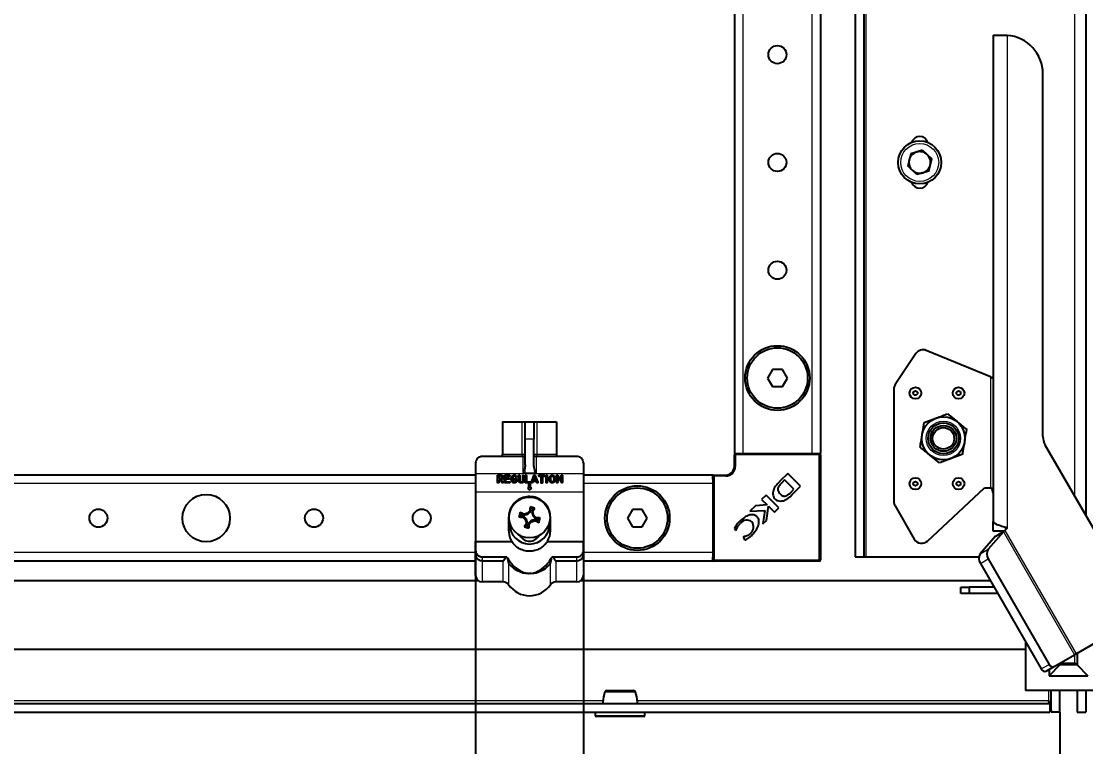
# Model space of a CAD drawing. Header units: millimetres. Extents: x -1134 to 2940, y -1538 to 1219.
# Drawn here: x -515.3 to -268.4, y -1006.7 to -838.5 of the extents above; entities that cross this region are included whole.
import ezdxf

# ---------------------------------------------------------------- set-up
doc = ezdxf.new("R2010")
doc.units = ezdxf.units.MM
doc.layers.add('FORMAT', color=7, linetype='Continuous')
doc.styles.add('SLDTEXTSTYLE0', font='TXT', dxfattribs={"width": 0.75})
doc.dimstyles.new('SLDDIMSTYLE0', dxfattribs={"dimtxt": 20, "dimasz": 10, "dimexe": 0, "dimexo": 0.0625, "dimgap": 5, "dimtad": 2, "dimdec": 1, "dimrnd": 1e-09, "dimzin": 12, "dimdsep": 46, "dimtxsty": 'SLDTEXTSTYLE0', "dimsah": 1, "dimcen": 0.09, "dimadec": 0, "dimazin": 3, "dimtfac": 1, "dimtofl": 0, "dimtmove": 0, "dimatfit": 3, "dimfxl": 0, "dimfrac": 2, "dimtolj": 1, "dimtzin": 12, "dimarcsym": 0})

# ---------------------------------------------------------------- blocks, each defined once
blk = doc.blocks.new('_D_8')
at = {"layer": 'FORMAT'}
for p, q in [((-384.94, -959.18), (-384.94, -1329.21)), ((-274.44, -998.73), (-274.44, -1329.21)), ((-274.44, -1328.21), (-384.94, -1328.21))]:
    blk.add_line(p, q, dxfattribs=at)
for points in [[(-384.94, -1328.21), (-374.94, -1329.75), (-374.94, -1326.67)], [(-274.44, -1328.21), (-284.44, -1326.67), (-284.44, -1329.75)]]:
    blk.add_solid(points, dxfattribs=at)
at = {"layer": 'FORMAT', "insert": (-362.94, -1302.43), "char_height": 20, "attachment_point": 1, "style": 'SLDTEXTSTYLE0'}
blk.add_mtext('110,5', dxfattribs=at)
blk = doc.blocks.new('_D_9')
at = {"layer": 'FORMAT'}
for p, q in [((-409.94, -959.18), (-409.94, -1329.21)), ((-384.94, -959.18), (-384.94, -1329.21)), ((-409.94, -1328.21), (-452.84, -1328.21)), ((-409.94, -1328.21), (-384.94, -1328.21))]:
    blk.add_line(p, q, dxfattribs=at)
for points in [[(-409.94, -1328.21), (-399.94, -1329.75), (-399.94, -1326.67)], [(-384.94, -1328.21), (-394.94, -1326.67), (-394.94, -1329.75)]]:
    blk.add_solid(points, dxfattribs=at)
at = {"layer": 'FORMAT', "insert": (-452.84, -1302.43), "char_height": 20, "attachment_point": 1, "style": 'SLDTEXTSTYLE0'}
blk.add_mtext('25', dxfattribs=at)

msp = doc.modelspace()

# ---------------------------------------------------------------- linework, layer by layer
at = {"color": 7, "linetype": 'Continuous', "lineweight": 25}
for p, q in [((-321.94, 520.28), (-321.94, -962.72)), ((-319.94, 520.28), (-319.94, -962.72)), ((-268.44, 510.57), (-268.44, -953)), ((-349.94, 496.28), (-349.94, -938.72)), ((-329.94, 496.28), (-329.94, -938.72)), ((-289.94, -841.72), (-288.97, -841.72)), ((-289.94, -841.72), (-289.94, -954.48)), ((-288.97, -841.72), (-286.85, -841.72)), ((-278.35, -934.77), (-278.35, -850.72)), ((-306.26, -868.4), (-309.04, -869.22)), ((-306.26, -868.4), (-304.16, -870.4)), ((-309.04, -869.22), (-309.72, -872.03)), ((-304.84, -873.22), (-304.16, -870.4)), ((-307.62, -874.03), (-309.72, -872.03)), ((-304.84, -873.22), (-307.62, -874.03)), ((-307.84, -915.57), (-312.6, -922.71)), ((-290.54, -920.97), (-305.43, -914.82)), ((-341.09, -919.22), (-342.25, -921.22)), ((-338.78, -919.22), (-341.09, -919.22)), ((-337.63, -921.22), (-338.78, -919.22)), ((-342.25, -921.22), (-341.09, -923.22)), ((-341.09, -923.22), (-338.78, -923.22)), ((-338.78, -923.22), (-337.63, -921.22)), ((-290.54, -920.97), (-289.94, -921.07)), ((-290.54, -920.97), (-290.3, -921.22)), ((-312.94, -923.82), (-312.94, -949.87)), ((-305.91, -931.57), (-303.21, -930.54)), ((-300.52, -929.52), (-298.28, -931.34)), ((-403.69, -931.42), (-403.69, -938.92)), ((-403.69, -931.42), (-399.17, -931.42)), ((-399.17, -931.42), (-398.44, -931.42)), ((-398.44, -931.42), (-396.44, -931.42)), ((-398.44, -935.42), (-398.44, -931.42)), ((-396.44, -931.42), (-396.44, -935.42)), ((-396.44, -931.42), (-395.72, -931.42)), ((-395.72, -931.42), (-391.19, -931.42)), ((-391.19, -931.42), (-391.19, -938.92)), ((-398.44, -941.36), (-398.44, -935.42)), ((-396.44, -941.35), (-396.44, -935.42)), ((-259.98, -967.66), (-277.81, -936.77)), ((-398.94, -939.42), (-408.44, -939.42)), ((-386.44, -939.42), (-395.94, -939.42)), ((-349.94, -938.72), (-349.64, -938.72)), ((-349.94, -941.72), (-349.94, -939.02)), ((-349.64, -938.72), (-348.99, -938.72)), ((-348.99, -938.72), (-347.94, -938.72)), ((-347.94, -938.72), (-331.94, -938.72)), ((-331.94, -938.72), (-330.89, -938.72)), ((-330.89, -938.72), (-330.24, -938.72)), ((-330.24, -938.72), (-329.94, -938.72)), ((-329.94, -939.02), (-329.94, -963.42)), ((-302.36, -940.92), (-304.6, -939.09)), ((-296.97, -938.87), (-299.66, -939.89)), ((-409.94, -940.92), (-409.94, -943.42)), ((-384.94, -940.92), (-384.94, -943.42)), ((-409.94, -943.72), (-689.94, -943.72)), ((-409.94, -943.42), (-409.94, -947.67)), ((-404.85, -943.77), (-404.09, -943.77)), ((-404.85, -945.43), (-404.85, -943.77)), ((-404.09, -944.03), (-404.59, -944.03)), ((-404.59, -944.03), (-404.59, -944.54)), ((-404.59, -944.54), (-404, -944.54)), ((-404.3, -944.8), (-404.59, -944.8)), ((-404.59, -944.8), (-404.59, -945.43)), ((-403.8, -945.51), (-404.3, -944.8)), ((-403.99, -944.8), (-403.59, -945.37)), ((-403.24, -945.54), (-403.24, -943.77)), ((-403.24, -943.77), (-402.18, -943.77)), ((-402.18, -945.54), (-403.24, -945.54)), ((-402.18, -944.03), (-402.98, -944.03)), ((-402.98, -944.03), (-402.98, -944.44)), ((-402.98, -944.44), (-402.23, -944.44)), ((-402.23, -944.7), (-402.98, -944.7)), ((-402.98, -944.7), (-402.98, -945.28)), ((-402.98, -945.28), (-402.18, -945.28)), ((-400.91, -944.61), (-400.41, -944.61)), ((-400.71, -944.87), (-400.91, -944.87)), ((-400.41, -944.61), (-400.41, -944.91)), ((-399.98, -944.96), (-399.98, -943.88)), ((-399.72, -943.88), (-399.72, -944.96)), ((-398.98, -944.94), (-398.98, -943.88)), ((-398.71, -943.88), (-398.71, -944.94)), ((-398.42, -945.57), (-398.42, -943.9)), ((-397.36, -945.57), (-398.42, -945.57)), ((-398.16, -943.9), (-398.16, -945.3)), ((-398.16, -945.3), (-397.36, -945.3)), ((-397, -945.39), (-396.43, -943.86)), ((-396.66, -945.23), (-396.76, -945.48)), ((-395.85, -945.23), (-396.66, -945.23)), ((-396.27, -944.1), (-396.57, -944.97)), ((-396.57, -944.97), (-395.94, -944.97)), ((-395.94, -944.97), (-396.27, -944.1)), ((-396.11, -943.88), (-395.51, -945.39)), ((-395.76, -945.47), (-395.85, -945.23)), ((-395.17, -943.77), (-394.05, -943.77)), ((-394.76, -944.03), (-395.17, -944.03)), ((-394.76, -945.5), (-394.76, -944.03)), ((-394.05, -944.03), (-394.45, -944.03)), ((-394.45, -944.03), (-394.45, -945.5)), ((-393.58, -945.43), (-393.58, -943.9)), ((-393.32, -943.9), (-393.32, -945.43)), ((-391.16, -945.43), (-391.16, -943.87)), ((-390.06, -945.46), (-390.9, -944.19)), ((-390.9, -944.19), (-390.9, -945.43)), ((-390.89, -943.83), (-390.08, -945.06)), ((-390.08, -945.06), (-390.08, -943.88)), ((-389.82, -943.88), (-389.82, -945.43)), ((-384.94, -943.42), (-384.94, -947.67)), ((-354.94, -943.72), (-384.94, -943.72)), ((-354.94, -943.72), (-354.94, -944.02)), ((-354.94, -944.66), (-354.94, -944.02)), ((-354.94, -944.66), (-354.94, -945.72)), ((-354.64, -943.72), (-351.94, -943.72)), ((-339.44, -945.25), (-339.45, -945.27)), ((-337.55, -943.36), (-339.44, -945.25)), ((-338.29, -944.84), (-338.95, -945.52)), ((-336.11, -947.03), (-338.29, -944.84)), ((-334.59, -946.32), (-337.55, -943.36)), ((-409.94, -947.67), (-409.94, -959.17)), ((-397.94, -946.77), (-397.44, -947.27)), ((-397.69, -946.77), (-397.94, -946.77)), ((-397.69, -945.77), (-397.69, -946.77)), ((-397.19, -945.77), (-397.69, -945.77)), ((-397.44, -947.27), (-396.94, -946.77)), ((-397.19, -946.77), (-397.19, -945.77)), ((-396.94, -946.77), (-397.19, -946.77)), ((-384.94, -947.67), (-384.94, -959.17)), ((-354.94, -945.72), (-354.94, -961.72)), ((-336.83, -947.77), (-336.11, -947.03)), ((-336.58, -948.31), (-334.59, -946.32)), ((-305.13, -959.03), (-291.94, -946.72)), ((-291.94, -946.72), (-290.54, -946.72)), ((-290.3, -946.72), (-290.54, -946.72)), ((-342.55, -948.37), (-343.61, -949.43)), ((-343.61, -949.43), (-342.36, -950.67)), ((-339.59, -951.33), (-342.55, -948.37)), ((-399.64, -953.24), (-399.47, -952.66)), ((-399.47, -952.66), (-399.59, -952.36)), ((-399.47, -952.66), (-398.79, -953.06)), ((-398.79, -953.06), (-398.75, -952.82)), ((-398.79, -953.06), (-397.84, -952.83)), ((-397.84, -952.83), (-397.96, -952.62)), ((-397.84, -952.83), (-397.14, -952.16)), ((-397.14, -952.16), (-397.37, -952.06)), ((-397.11, -951.36), (-397.3, -951.1)), ((-397.14, -952.16), (-397.11, -951.36)), ((-397.11, -951.36), (-396.53, -951.53)), ((-396.53, -951.53), (-396.93, -952.22)), ((-396.93, -952.22), (-396.7, -953.16)), ((-396.93, -952.22), (-396.69, -952.26)), ((-396.53, -951.53), (-396.23, -951.41)), ((-373.59, -951.72), (-374.75, -953.72)), ((-371.28, -951.72), (-373.59, -951.72)), ((-370.13, -953.72), (-371.28, -951.72)), ((-345.02, -950.84), (-346.31, -952.13)), ((-346.31, -952.13), (-342.84, -951.95)), ((-342.36, -950.67), (-345.02, -950.84)), ((-342.84, -951.95), (-343.31, -955.05)), ((-342.51, -954.25), (-342.03, -950.98)), ((-342.03, -950.98), (-340.64, -952.37)), ((-340.64, -952.37), (-339.59, -951.33)), ((-312.67, -950.87), (-308.21, -958.6)), ((-402.29, -953.57), (-402.29, -956.57)), ((-402.09, -955.07), (-402.29, -955.07)), ((-399.64, -953.24), (-399.91, -953.43)), ((-398.85, -953.27), (-399.64, -953.24)), ((-398.85, -953.27), (-398.95, -953.49)), ((-398.18, -953.97), (-398.85, -953.27)), ((-398.18, -953.97), (-398.39, -954.09)), ((-398.35, -955.6), (-397.95, -954.91)), ((-397.95, -954.91), (-398.19, -954.88)), ((-397.95, -954.91), (-398.18, -953.97)), ((-397.74, -954.97), (-397.77, -955.77)), ((-397.04, -954.3), (-397.74, -954.97)), ((-397.74, -954.97), (-397.51, -955.07)), ((-396.09, -954.07), (-397.04, -954.3)), ((-397.04, -954.3), (-396.92, -954.52)), ((-396.7, -953.16), (-396.49, -953.05)), ((-396.7, -953.16), (-396.03, -953.86)), ((-396.09, -954.07), (-396.13, -954.32)), ((-395.4, -954.48), (-396.09, -954.07)), ((-396.03, -953.86), (-395.93, -953.64)), ((-396.03, -953.86), (-395.23, -953.9)), ((-395.23, -953.9), (-395.4, -954.48)), ((-395.4, -954.48), (-395.28, -954.78)), ((-395.23, -953.9), (-394.97, -953.7)), ((-392.59, -955.07), (-392.79, -955.07)), ((-392.59, -956.57), (-392.59, -953.57)), ((-374.75, -953.72), (-373.59, -955.72)), ((-371.28, -955.72), (-370.13, -953.72)), ((-343.31, -955.05), (-342.51, -954.25)), ((-289.94, -956.72), (-289.94, -954.48)), ((-398.35, -955.6), (-398.65, -955.72)), ((-397.77, -955.77), (-398.35, -955.6)), ((-397.77, -955.77), (-397.58, -956.04)), ((-373.59, -955.72), (-371.28, -955.72)), ((-349.94, -956.09), (-349.69, -956.6)), ((-349.69, -956.6), (-349.58, -956.49)), ((-287.5, -956.87), (-291.07, -960.92)), ((-287.43, -956.72), (-289.94, -956.72)), ((-289.33, -957.94), (-287.5, -956.87)), ((-286.62, -956.03), (-287.19, -956.57)), ((-286.94, -956.33), (-286.94, -955.92)), ((-286.64, -956.01), (-286.62, -956.03)), ((-409.94, -961.31), (-409.94, -959.17)), ((-409.94, -959.17), (-401.53, -959.17)), ((-393.35, -959.17), (-384.94, -959.17)), ((-384.94, -961.31), (-384.94, -959.17)), ((-347.74, -958.04), (-347.88, -958.17)), ((-347.88, -958.17), (-347.54, -958.86)), ((-289.33, -957.94), (-292.91, -961.98)), ((-409.94, -962.22), (-409.94, -961.31)), ((-409.94, -967.02), (-409.94, -962.22)), ((-408.44, -962.7), (-402.92, -962.7)), ((-391.96, -962.7), (-386.44, -962.7)), ((-384.94, -961.31), (-384.94, -962.22)), ((-384.94, -962.22), (-384.94, -967.02)), ((-354.94, -961.72), (-354.94, -962.77)), ((-354.94, -963.42), (-354.94, -962.77)), ((-321.94, -962.72), (-319.94, -962.72)), ((-319.94, -962.72), (-319.34, -962.72)), ((-319.34, -962.72), (-293.22, -962.72)), ((-409.94, -963.72), (-689.94, -963.72)), ((-408.44, -963.6), (-403.53, -963.6)), ((-391.35, -963.6), (-386.44, -963.6)), ((-354.94, -963.72), (-384.94, -963.72)), ((-354.94, -963.42), (-354.94, -963.72)), ((-330.24, -963.72), (-354.64, -963.72)), ((-292.88, -964.21), (-278.74, -988.7)), ((-291.04, -963.15), (-276.9, -987.64)), ((-715.44, -968.22), (-409.34, -968.22)), ((-403.53, -968.52), (-408.44, -968.52)), ((-386.44, -968.52), (-391.35, -968.52)), ((-385.54, -968.22), (-290.56, -968.22)), ((-297.44, -971.22), (-297.44, -969.72)), ((-297.44, -969.72), (-295.44, -969.72)), ((-295.44, -969.72), (-295.44, -971.22)), ((-289.7, -969.72), (-295.44, -969.72)), ((-295.44, -971.22), (-297.44, -971.22)), ((-288.83, -971.22), (-295.44, -971.22)), ((-282.44, -982.29), (-282.44, -993.72)), ((-270.66, -985.19), (-263.72, -981.18)), ((-282.44, -984.22), (-715.44, -984.22)), ((-270.43, -985.06), (-270.43, -987.76)), ((-275.79, -988.15), (-271.03, -985.4)), ((-274.44, -987.76), (-273.94, -987.26)), ((-274.44, -987.76), (-274.44, -987.37)), ((-270.66, -985.19), (-271.03, -985.4)), ((-270.43, -987.76), (-270.93, -987.26)), ((-277.63, -989.21), (-275.79, -988.15)), ((-274.44, -987.76), (-276.94, -990.26)), ((-276.94, -988.81), (-276.94, -990.26)), ((-270.43, -987.76), (-274.44, -987.76)), ((-270.43, -987.76), (-267.94, -990.26)), ((-276.94, -990.26), (-267.94, -990.26)), ((-262.44, -993.72), (-282.44, -993.72)), ((-276.44, -998.72), (-276.44, -993.72)), ((-274.44, -998.72), (-274.44, -993.72)), ((-270.44, -993.72), (-270.44, -998.72)), ((-268.44, -993.72), (-268.44, -998.72)), ((-767.14, -996.72), (-276.74, -996.72)), ((-277.04, -996.12), (-276.84, -996.72)), ((-276.74, -996.72), (-276.74, -998.72)), ((-767.14, -998.72), (-276.74, -998.72)), ((-382.19, -998.72), (-382.19, -999.47)), ((-370.94, -999.72), (-381.94, -999.72)), ((-370.69, -999.47), (-370.69, -998.72)), ((-274.44, -998.72), (-276.44, -998.72)), ((-270.44, -998.72), (-268.44, -998.72))]:
    msp.add_line(p, q, dxfattribs=at)
at = {"color": 8, "linetype": 'Continuous', "lineweight": 18}
for p, q in [((-319.34, -962.72), (-319.34, 520.28)), ((-271.04, 506.07), (-271.04, -948.5)), ((-347.94, 496.28), (-347.94, -938.72)), ((-331.94, 496.28), (-331.94, -938.72)), ((-286.64, -841.74), (-286.64, -956.01)), ((-290.54, -920.97), (-290.54, -946.72)), ((-399.17, -938.92), (-399.17, -931.42)), ((-395.72, -931.42), (-395.72, -938.92)), ((-396.44, -935.42), (-398.44, -935.42)), ((-403.69, -938.92), (-399.17, -938.92)), ((-399.17, -938.92), (-398.44, -938.92)), ((-398.94, -943.42), (-398.94, -939.42)), ((-396.44, -938.92), (-395.72, -938.92)), ((-395.94, -939.42), (-395.94, -943.35)), ((-395.72, -938.92), (-391.19, -938.92)), ((-349.94, -939.02), (-349.64, -939.02)), ((-349.64, -939.02), (-349.64, -938.72)), ((-349.64, -939.02), (-349.64, -941.72)), ((-330.24, -939.02), (-349.64, -939.02)), ((-330.24, -939.02), (-330.24, -938.72)), ((-330.24, -963.42), (-330.24, -939.02)), ((-330.24, -939.02), (-329.94, -939.02)), ((-398.44, -943.42), (-398.44, -941.36)), ((-349.94, -941.72), (-349.64, -941.72)), ((-398.94, -943.42), (-409.94, -943.42)), ((-384.94, -943.42), (-398.44, -943.42)), ((-354.94, -944.02), (-354.64, -944.02)), ((-354.64, -944.02), (-354.64, -943.72)), ((-351.94, -944.02), (-354.64, -944.02)), ((-354.64, -944.02), (-354.64, -963.42)), ((-351.94, -943.72), (-351.94, -944.02)), ((-409.94, -945.72), (-689.94, -945.72)), ((-384.94, -947.67), (-409.94, -947.67)), ((-354.94, -945.72), (-384.94, -945.72)), ((-287.5, -956.87), (-271.03, -985.4)), ((-287.19, -956.57), (-270.66, -985.19)), ((-409.94, -961.72), (-689.94, -961.72)), ((-408.44, -962.7), (-408.44, -963.6)), ((-386.44, -963.6), (-386.44, -962.7)), ((-354.94, -961.72), (-384.94, -961.72)), ((-292.91, -961.98), (-291.07, -960.92)), ((-408.44, -963.6), (-408.44, -968.52)), ((-403.53, -968.52), (-403.53, -963.6)), ((-402.3, -964.2), (-402.3, -969.17)), ((-392.59, -969.17), (-392.59, -964.2)), ((-391.35, -963.6), (-391.35, -968.52)), ((-386.44, -968.52), (-386.44, -963.6)), ((-354.94, -963.42), (-354.64, -963.42)), ((-354.64, -963.42), (-330.24, -963.42)), ((-354.64, -963.72), (-354.64, -963.42)), ((-330.24, -963.42), (-330.24, -963.72)), ((-330.24, -963.42), (-329.94, -963.42)), ((-292.88, -964.21), (-291.04, -963.15)), ((-273.94, -987.08), (-273.94, -987.26)), ((-273.94, -987.26), (-270.93, -987.26)), ((-270.93, -987.26), (-270.93, -985.34)), ((-278.74, -988.7), (-276.9, -987.64)), ((-277.04, -993.72), (-277.04, -996.12)), ((-380.41, -996.12), (-663.47, -996.12)), ((-277.04, -996.12), (-372.47, -996.12)), ((-382.19, -999.47), (-370.69, -999.47))]:
    msp.add_line(p, q, dxfattribs=at)
at = {"color": 8, "linetype": 'Continuous', "lineweight": 18, "flags": 128}
for points in [[(-399.17, -938.92), (-399.17, -939.01), (-399.18, -939.11), (-399.19, -939.2), (-399.21, -939.27), (-399.23, -939.33), (-399.25, -939.38), (-399.28, -939.41), (-399.3, -939.42)], [(-395.58, -939.42), (-395.61, -939.41), (-395.63, -939.38), (-395.66, -939.33), (-395.68, -939.27), (-395.69, -939.2), (-395.71, -939.11), (-395.71, -939.01), (-395.72, -938.92)]]:
    msp.add_lwpolyline(points, dxfattribs=at)
at = {"color": 7, "linetype": 'Continuous', "lineweight": 25}
for centre, radius in [((-339.94, -846.22), 2.1), ((-306.94, -871.22), 5), ((-339.94, -871.22), 2.1), ((-339.94, -896.22), 2.1), ((-339.94, -921.22), 7.5), ((-339.94, -921.22), 7), ((-307.94, -924.72), 1.35), ((-297.94, -924.72), 1.35), ((-307.94, -924.72), 0.493), ((-297.94, -924.72), 0.493), ((-301.44, -935.22), 5), ((-301.44, -935.22), 3.57), ((-301.44, -935.22), 3), ((-301.44, -935.22), 2.5), ((-307.94, -945.72), 1.35), ((-307.94, -945.72), 0.493), ((-297.94, -945.72), 1.35), ((-297.94, -945.72), 0.493), ((-372.44, -953.72), 7.5), ((-372.44, -953.72), 7), ((-472.44, -953.72), 5.5), ((-397.44, -953.57), 4.75), ((-497.44, -953.72), 2.1), ((-447.44, -953.72), 2.1), ((-422.44, -953.72), 2.1)]:
    msp.add_circle(centre, radius, dxfattribs=at)
at = {"color": 8, "linetype": 'Continuous', "lineweight": 18}
for centre, radius in [((-306.94, -871.22), 4.4), ((-301.44, -935.22), 3.97)]:
    msp.add_circle(centre, radius, dxfattribs=at)
at = {"color": 7, "linetype": 'Continuous', "lineweight": 25}
for centre, radius, start, end in [((-287.35, -850.72), 9, 0, 85.4954), ((-306.94, -867.22), 2, 18.21, 161.79), ((-306.94, -871.22), 2.51, 106.3534, 166.3534), ((-306.94, -871.22), 2.51, 46.3534, 106.3534), ((-306.94, -871.22), 2.51, 166.3534, 226.3534), ((-306.94, -871.22), 2.51, 346.3534, 46.3534), ((-306.94, -871.22), 2.51, 226.3534, 286.3534), ((-306.94, -871.22), 2.51, 286.3534, 346.3534), ((-306.94, -875.22), 2, 198.21, 341.79), ((-306.18, -916.68), 2, 68.1986, 146.3099), ((-310.94, -923.82), 2, 146.3099, 180), ((-274.35, -934.77), 4, 180, 210), ((-404.19, -938.92), 0.5, 270, 0), ((-398.94, -938.92), 0.5, 270, 0), ((-395.94, -938.92), 0.5, 180, 270), ((-390.69, -938.92), 0.5, 180, 270), ((-349.64, -939.02), 0.3, 90, 180), ((-330.24, -939.02), 0.3, 0, 90), ((-351.94, -941.72), 2, 270, 0), ((-354.64, -944.02), 0.3, 90, 180), ((-341.01, -943.3), 6.12, 306.9888, 313.0744), ((-340.24, -945.11), 4.87, 290.3445, 318.7777), ((-310.94, -949.87), 2, 180, 210), ((-327.87, -973.86), 74.88, 163.3093, 164.166), ((-432.38, -1013.12), 69.05, 60.8523, 61.6521), ((-379.74, -1026), 75.61, 103.9464, 104.5642), ((-345.89, -1007.44), 75.61, 132.9111, 133.5289), ((-328.44, -956.13), 69.05, 175.8232, 176.6231), ((-417.73, -1023.13), 74.88, 73.3093, 74.166), ((-456.99, -918.63), 69.05, 330.8523, 331.6521), ((-469.87, -971.27), 75.61, 13.9464, 14.5642), ((-397.44, -955.07), 4.65, 180, 0), ((-394.88, -884.57), 69.05, 265.8232, 266.6231), ((-343.57, -902.01), 75.61, 222.9111, 223.5289), ((-337.89, -988.51), 69.05, 150.8523, 151.6521), ((-325.01, -935.86), 75.61, 193.9464, 194.5642), ((-466.44, -951.01), 69.05, 355.8232, 356.6231), ((-448.99, -899.7), 75.61, 312.9111, 313.5289), ((-415.14, -881.14), 75.61, 283.9464, 284.5642), ((-451.31, -1005.12), 75.61, 42.9111, 43.5289), ((-362.5, -894.01), 69.05, 240.8523, 241.6521), ((-400, -1022.57), 69.05, 85.8232, 86.6231), ((-467.01, -933.27), 74.88, 343.3093, 344.166), ((-347.01, -956.12), 1.94, 53.3097, 142.3464), ((-347.45, -955.72), 1.97, 308.454, 35.887), ((-397.44, -956.57), 2.5, 209.1291, 330.7764), ((-377.15, -884), 74.88, 253.3093, 254.166), ((-306.5, -957.57), 2, 210.9638, 313.0251), ((-291.26, -963.07), 1.98, 146.5519, 215.0479), ((-289.42, -962.01), 1.98, 146.5519, 215.0479), ((-354.64, -963.42), 0.3, 180, 270), ((-330.24, -963.42), 0.3, 270, 0), ((-408.44, -967.02), 1.5, 180, 270), ((-386.44, -967.02), 1.5, 270, 0), ((-403.53, -970.02), 1.5, 34.5604, 90), ((-397.44, -965.82), 5.89, 214.5604, 325.4396), ((-391.35, -970.02), 1.5, 90, 145.4396), ((-277.91, -988.36), 0.893, 201.9505, 288.5782), ((-276.08, -987.3), 0.893, 201.9505, 288.5782), ((-379.55, -994.22), 0.5, 89.9982, 165.4001), ((-373.33, -994.22), 0.5, 15.316, 90.0228), ((-381.94, -999.47), 0.25, 180, 270), ((-370.94, -999.47), 0.25, 270, 0)]:
    msp.add_arc(centre, radius, start, end, dxfattribs=at)
at = {"color": 8, "linetype": 'Continuous', "lineweight": 18}
msp.add_arc((-351.94, -941.72), 2.3, 270, 0, dxfattribs=at)
at = {"color": 7, "linetype": 'Continuous', "lineweight": 25}
msp.add_ellipse((15030.74, -943.42), major_axis=(15429.18, 0), ratio=0.000259, start_param=3.123591, end_param=3.141593, dxfattribs=at)
for points in [[(-288.97, -841.72), (-288.81, -841.72), (-288.49, -841.72), (-287.91, -841.73), (-287.29, -841.74), (-286.86, -841.74), (-286.64, -841.74)], [(-290.3, -921.22), (-290.25, -921.2), (-290.15, -921.18), (-290.03, -921.15), (-289.96, -921.11), (-289.95, -921.09), (-289.94, -921.08)], [(-289.94, -947.92), (-289.96, -947.72), (-290, -947.32), (-290.2, -946.92), (-290.3, -946.72)], [(-286.64, -956.01), (-287.07, -955.88), (-287.94, -955.62), (-289.03, -955.24), (-289.79, -954.86), (-289.89, -954.6), (-289.94, -954.48)], [(-289.33, -957.94), (-289.19, -957.84), (-288.89, -957.65), (-288.36, -957.31), (-287.78, -956.94), (-287.38, -956.69), (-287.19, -956.57)], [(-287.5, -956.87), (-287.48, -956.85), (-287.43, -956.81), (-287.36, -956.73), (-287.27, -956.65), (-287.21, -956.59), (-287.19, -956.57)], [(-276.74, -996.72), (-276.76, -996.71), (-276.81, -996.69), (-276.89, -996.55), (-276.96, -996.35), (-277.01, -996.2), (-277.04, -996.12)]]:
    msp.add_open_spline(points, degree=3, dxfattribs=at)
for points, knots in [([(-303.21, -930.54), (-303.15, -930.52), (-302.24, -930.17), (-301.35, -929.83), (-300.52, -929.52)], [0, 0, 0, 0, 0.070201, 1, 1, 1, 1]), ([(-306.37, -934.42), (-306.33, -934.16), (-306.18, -933.19), (-306.02, -932.25), (-305.91, -931.57)], [0, 0, 0, 0, 0.268634, 1, 1, 1, 1]), ([(-298.28, -931.34), (-298.23, -931.39), (-297.47, -932), (-296.73, -932.61), (-296.04, -933.17)], [0, 0, 0, 0, 0.070201, 1, 1, 1, 1]), ([(-296.5, -936.02), (-296.46, -935.76), (-296.31, -934.79), (-296.15, -933.85), (-296.04, -933.17)], [0, 0, 0, 0, 0.2686336, 1, 1, 1, 1]), ([(-306.84, -937.27), (-306.8, -937.03), (-306.65, -936.1), (-306.49, -935.13), (-306.37, -934.42)], [0, 0, 0, 0, 0.257551, 1, 1, 1, 1]), ([(-304.6, -939.09), (-304.65, -939.05), (-305.41, -938.43), (-306.15, -937.83), (-306.84, -937.27)], [0, 0, 0, 0, 0.070201, 1, 1, 1, 1]), ([(-296.97, -938.87), (-296.93, -938.63), (-296.78, -937.7), (-296.62, -936.73), (-296.5, -936.02)], [0, 0, 0, 0, 0.257551, 1, 1, 1, 1]), ([(-408.44, -939.42), (-408.44, -939.42), (-408.51, -939.42), (-408.86, -939.44), (-409.39, -939.68), (-409.86, -940.26), (-409.92, -940.73), (-409.94, -940.92)], [0, 0, 0, 0, 0.003231, 0.101221, 0.514725, 0.80586, 1, 1, 1, 1]), ([(-384.94, -940.92), (-384.97, -940.73), (-385.02, -940.26), (-385.49, -939.68), (-386.02, -939.44), (-386.37, -939.42), (-386.44, -939.42), (-386.44, -939.42)], [0, 0, 0, 0, 0.19414, 0.485275, 0.898779, 0.996769, 1, 1, 1, 1]), ([(-299.66, -939.89), (-299.73, -939.92), (-300.64, -940.26), (-301.53, -940.6), (-302.36, -940.92)], [0, 0, 0, 0, 0.070201, 1, 1, 1, 1]), ([(-398.44, -941.36), (-398.48, -941.69), (-398.56, -942.4), (-398.82, -943.06), (-398.94, -943.41), (-398.94, -943.42)], [0, 0, 0, 0, 0.475461, 0.994056, 1, 1, 1, 1]), ([(-395.94, -943.35), (-395.94, -943.35), (-395.95, -943.34), (-395.95, -943.34), (-395.97, -943.32), (-396, -943.24), (-396.12, -942.91), (-396.34, -942.28), (-396.41, -941.68), (-396.44, -941.35)], [0, 0, 0, 0, 0.00167, 0.003889, 0.009531, 0.034361, 0.132751, 0.526214, 1, 1, 1, 1]), ([(-404.73, -945.57), (-404.75, -945.57), (-404.79, -945.56), (-404.83, -945.53), (-404.85, -945.48), (-404.85, -945.45), (-404.85, -945.43)], [0, 0, 0, 0, 0.280437, 0.558281, 0.778899, 1, 1, 1, 1]), ([(-404.59, -945.43), (-404.59, -945.45), (-404.59, -945.5), (-404.63, -945.55), (-404.68, -945.56), (-404.71, -945.57), (-404.73, -945.57)], [0, 0, 0, 0, 0.2804979, 0.5583245, 0.7788676, 1, 1, 1, 1]), ([(-404.09, -943.77), (-404.02, -943.78), (-403.88, -943.79), (-403.77, -943.87), (-403.72, -943.91)], [0, 0, 0, 0, 0.559747, 1, 1, 1, 1]), ([(-403.9, -944.1), (-403.93, -944.08), (-403.99, -944.04), (-404.06, -944.03), (-404.09, -944.03)], [0, 0, 0, 0, 0.559136, 1, 1, 1, 1]), ([(-404, -944.54), (-403.97, -944.53), (-403.94, -944.53), (-403.91, -944.5), (-403.89, -944.49)], [0, 0, 0, 0, 0.558174, 1, 1, 1, 1]), ([(-403.75, -944.71), (-403.79, -944.74), (-403.87, -944.78), (-403.95, -944.8), (-403.99, -944.8)], [0, 0, 0, 0, 0.56031, 1, 1, 1, 1]), ([(-403.82, -944.29), (-403.82, -944.25), (-403.83, -944.18), (-403.88, -944.12), (-403.9, -944.1)], [0, 0, 0, 0, 0.559692, 1, 1, 1, 1]), ([(-403.89, -944.49), (-403.88, -944.48), (-403.85, -944.45), (-403.82, -944.38), (-403.82, -944.33), (-403.82, -944.29)], [0, 0, 0, 0, 0.2799174, 0.5600596, 1, 1, 1, 1]), ([(-403.71, -945.57), (-403.72, -945.57), (-403.74, -945.57), (-403.77, -945.55), (-403.79, -945.52), (-403.8, -945.51)], [0, 0, 0, 0, 0.28022, 0.561305, 1, 1, 1, 1]), ([(-403.55, -944.29), (-403.56, -944.39), (-403.58, -944.55), (-403.7, -944.66), (-403.75, -944.71)], [0, 0, 0, 0, 0.559457, 1, 1, 1, 1]), ([(-403.72, -943.91), (-403.67, -943.97), (-403.57, -944.08), (-403.56, -944.23), (-403.55, -944.29)], [0, 0, 0, 0, 0.558947, 1, 1, 1, 1]), ([(-403.55, -945.44), (-403.56, -945.46), (-403.57, -945.5), (-403.61, -945.54), (-403.66, -945.56), (-403.69, -945.57), (-403.71, -945.57)], [0, 0, 0, 0, 0.278138, 0.558544, 0.779161, 1, 1, 1, 1]), ([(-403.59, -945.37), (-403.58, -945.38), (-403.56, -945.4), (-403.56, -945.43), (-403.55, -945.44)], [0, 0, 0, 0, 0.561079, 1, 1, 1, 1]), ([(-402.23, -944.44), (-402.21, -944.44), (-402.17, -944.44), (-402.11, -944.47), (-402.08, -944.52), (-402.08, -944.56), (-402.08, -944.57)], [0, 0, 0, 0, 0.280945, 0.559897, 0.779525, 1, 1, 1, 1]), ([(-402.08, -944.57), (-402.08, -944.59), (-402.08, -944.64), (-402.14, -944.7), (-402.2, -944.7), (-402.23, -944.7)], [0, 0, 0, 0, 0.281099, 0.559768, 1, 1, 1, 1]), ([(-402.18, -943.77), (-402.16, -943.77), (-402.12, -943.77), (-402.06, -943.8), (-402.03, -943.85), (-402.03, -943.88), (-402.03, -943.9)], [0, 0, 0, 0, 0.280872, 0.559701, 0.779382, 1, 1, 1, 1]), ([(-402.03, -943.9), (-402.03, -943.92), (-402.03, -943.97), (-402.09, -944.03), (-402.15, -944.03), (-402.18, -944.03)], [0, 0, 0, 0, 0.281053, 0.559663, 1, 1, 1, 1]), ([(-402.18, -945.28), (-402.16, -945.28), (-402.12, -945.28), (-402.06, -945.31), (-402.03, -945.36), (-402.03, -945.39), (-402.03, -945.41)], [0, 0, 0, 0, 0.280912, 0.5597137, 0.7794989, 1, 1, 1, 1]), ([(-402.03, -945.41), (-402.03, -945.43), (-402.03, -945.48), (-402.09, -945.54), (-402.14, -945.54), (-402.18, -945.54)], [0, 0, 0, 0, 0.2812138, 0.5599009, 1, 1, 1, 1]), ([(-401.68, -944.67), (-401.68, -944.53), (-401.67, -944.29), (-401.54, -944.09), (-401.49, -944)], [0, 0, 0, 0, 0.5603404, 1, 1, 1, 1]), ([(-401.49, -945.28), (-401.56, -945.17), (-401.67, -944.98), (-401.68, -944.77), (-401.68, -944.67)], [0, 0, 0, 0, 0.5593467, 1, 1, 1, 1]), ([(-401.49, -944), (-401.41, -943.92), (-401.28, -943.77), (-401.08, -943.75), (-401, -943.75)], [0, 0, 0, 0, 0.559217, 1, 1, 1, 1]), ([(-400.97, -945.57), (-401.03, -945.56), (-401.14, -945.55), (-401.34, -945.46), (-401.43, -945.35), (-401.49, -945.28)], [0, 0, 0, 0, 0.280314, 0.560507, 1, 1, 1, 1]), ([(-401.01, -944.01), (-401.04, -944.01), (-401.11, -944.02), (-401.24, -944.09), (-401.4, -944.3), (-401.41, -944.52), (-401.42, -944.67)], [0, 0, 0, 0, 0.125332, 0.250695, 0.500738, 1, 1, 1, 1]), ([(-401.42, -944.67), (-401.42, -944.76), (-401.41, -944.91), (-401.33, -945.04), (-401.3, -945.1)], [0, 0, 0, 0, 0.55998, 1, 1, 1, 1]), ([(-401.3, -945.1), (-401.25, -945.16), (-401.17, -945.27), (-401.04, -945.29), (-400.98, -945.3)], [0, 0, 0, 0, 0.560858, 1, 1, 1, 1]), ([(-401.04, -944.74), (-401.04, -944.72), (-401.03, -944.68), (-401, -944.63), (-400.95, -944.61), (-400.92, -944.61), (-400.91, -944.61)], [0, 0, 0, 0, 0.280637, 0.55889, 0.779144, 1, 1, 1, 1]), ([(-400.91, -944.87), (-400.93, -944.87), (-400.97, -944.87), (-401.02, -944.83), (-401.04, -944.79), (-401.04, -944.76), (-401.04, -944.74)], [0, 0, 0, 0, 0.2806643, 0.558735, 0.779002, 1, 1, 1, 1]), ([(-400.82, -944.06), (-400.85, -944.04), (-400.91, -944.01), (-400.98, -944.01), (-401.01, -944.01)], [0, 0, 0, 0, 0.558634, 1, 1, 1, 1]), ([(-401, -943.75), (-400.93, -943.75), (-400.8, -943.75), (-400.7, -943.81), (-400.65, -943.84)], [0, 0, 0, 0, 0.5605138, 1, 1, 1, 1]), ([(-400.98, -945.3), (-400.95, -945.3), (-400.89, -945.3), (-400.79, -945.25), (-400.76, -945.18), (-400.74, -945.14)], [0, 0, 0, 0, 0.281265, 0.561609, 1, 1, 1, 1]), ([(-400.62, -945.44), (-400.68, -945.48), (-400.78, -945.56), (-400.91, -945.56), (-400.97, -945.57)], [0, 0, 0, 0, 0.558998, 1, 1, 1, 1]), ([(-400.71, -944.17), (-400.73, -944.15), (-400.76, -944.1), (-400.8, -944.07), (-400.82, -944.06)], [0, 0, 0, 0, 0.560467, 1, 1, 1, 1]), ([(-400.74, -945.14), (-400.73, -945.09), (-400.71, -945), (-400.71, -944.91), (-400.71, -944.87)], [0, 0, 0, 0, 0.559597, 1, 1, 1, 1]), ([(-400.6, -944.23), (-400.63, -944.23), (-400.67, -944.22), (-400.7, -944.19), (-400.71, -944.17)], [0, 0, 0, 0, 0.5580387, 1, 1, 1, 1]), ([(-400.65, -943.84), (-400.61, -943.87), (-400.55, -943.92), (-400.5, -943.99), (-400.48, -944.02)], [0, 0, 0, 0, 0.559542, 1, 1, 1, 1]), ([(-400.41, -944.91), (-400.42, -945.02), (-400.43, -945.22), (-400.56, -945.37), (-400.62, -945.44)], [0, 0, 0, 0, 0.5604926, 1, 1, 1, 1]), ([(-400.45, -944.11), (-400.45, -944.13), (-400.46, -944.17), (-400.51, -944.21), (-400.55, -944.23), (-400.59, -944.23), (-400.6, -944.23)], [0, 0, 0, 0, 0.277709, 0.558209, 0.77892, 1, 1, 1, 1]), ([(-400.48, -944.02), (-400.47, -944.04), (-400.45, -944.06), (-400.45, -944.09), (-400.45, -944.11)], [0, 0, 0, 0, 0.560691, 1, 1, 1, 1]), ([(-399.98, -943.88), (-399.98, -943.86), (-399.98, -943.82), (-399.95, -943.77), (-399.91, -943.75), (-399.88, -943.75), (-399.86, -943.75)], [0, 0, 0, 0, 0.280849, 0.55949, 0.779158, 1, 1, 1, 1]), ([(-399.77, -945.43), (-399.84, -945.36), (-399.96, -945.22), (-399.98, -945.04), (-399.98, -944.96)], [0, 0, 0, 0, 0.558332, 1, 1, 1, 1]), ([(-399.86, -943.75), (-399.84, -943.75), (-399.8, -943.75), (-399.75, -943.78), (-399.72, -943.83), (-399.72, -943.86), (-399.72, -943.88)], [0, 0, 0, 0, 0.28091, 0.559174, 0.779166, 1, 1, 1, 1]), ([(-399.32, -945.57), (-399.42, -945.56), (-399.58, -945.56), (-399.71, -945.47), (-399.77, -945.43)], [0, 0, 0, 0, 0.55925, 1, 1, 1, 1]), ([(-399.72, -944.96), (-399.71, -945.02), (-399.71, -945.12), (-399.63, -945.19), (-399.6, -945.23)], [0, 0, 0, 0, 0.560313, 1, 1, 1, 1]), ([(-399.6, -945.23), (-399.56, -945.25), (-399.48, -945.3), (-399.39, -945.3), (-399.35, -945.3)], [0, 0, 0, 0, 0.559441, 1, 1, 1, 1]), ([(-399.35, -945.3), (-399.29, -945.3), (-399.18, -945.29), (-399.05, -945.2), (-398.98, -945.07), (-398.98, -944.98), (-398.98, -944.94)], [0, 0, 0, 0, 0.280935, 0.559487, 0.779245, 1, 1, 1, 1]), ([(-398.71, -944.94), (-398.72, -945.04), (-398.73, -945.22), (-398.89, -945.44), (-399.11, -945.54), (-399.25, -945.56), (-399.32, -945.57)], [0, 0, 0, 0, 0.280416, 0.558636, 0.778958, 1, 1, 1, 1]), ([(-398.98, -943.88), (-398.98, -943.86), (-398.97, -943.82), (-398.95, -943.77), (-398.9, -943.75), (-398.87, -943.75), (-398.85, -943.75)], [0, 0, 0, 0, 0.2809, 0.559498, 0.779148, 1, 1, 1, 1]), ([(-398.85, -943.75), (-398.83, -943.75), (-398.79, -943.75), (-398.74, -943.78), (-398.71, -943.83), (-398.71, -943.86), (-398.71, -943.88)], [0, 0, 0, 0, 0.280888, 0.559023, 0.779155, 1, 1, 1, 1]), ([(-398.42, -943.9), (-398.42, -943.88), (-398.42, -943.85), (-398.39, -943.8), (-398.35, -943.77), (-398.32, -943.77), (-398.3, -943.77)], [0, 0, 0, 0, 0.2809124, 0.5594047, 0.7791083, 1, 1, 1, 1]), ([(-398.3, -943.77), (-398.28, -943.77), (-398.24, -943.77), (-398.19, -943.8), (-398.16, -943.85), (-398.16, -943.89), (-398.16, -943.9)], [0, 0, 0, 0, 0.280813, 0.559099, 0.77917, 1, 1, 1, 1]), ([(-397.36, -945.3), (-397.34, -945.3), (-397.3, -945.31), (-397.24, -945.33), (-397.21, -945.38), (-397.21, -945.42), (-397.21, -945.43)], [0, 0, 0, 0, 0.280855, 0.559718, 0.779518, 1, 1, 1, 1]), ([(-397.21, -945.43), (-397.21, -945.46), (-397.21, -945.5), (-397.27, -945.56), (-397.33, -945.57), (-397.36, -945.57)], [0, 0, 0, 0, 0.281266, 0.560078, 1, 1, 1, 1]), ([(-397.01, -945.44), (-397.01, -945.43), (-397.01, -945.42), (-397, -945.4), (-397, -945.39)], [0, 0, 0, 0, 0.559504, 1, 1, 1, 1]), ([(-396.89, -945.57), (-396.9, -945.57), (-396.94, -945.56), (-396.98, -945.53), (-397.01, -945.49), (-397.01, -945.46), (-397.01, -945.44)], [0, 0, 0, 0, 0.2795786, 0.5591942, 0.7795822, 1, 1, 1, 1]), ([(-396.76, -945.48), (-396.76, -945.49), (-396.77, -945.52), (-396.82, -945.56), (-396.86, -945.57), (-396.89, -945.57)], [0, 0, 0, 0, 0.28077, 0.560807, 1, 1, 1, 1]), ([(-396.43, -943.86), (-396.42, -943.84), (-396.41, -943.8), (-396.36, -943.75), (-396.31, -943.75), (-396.28, -943.75)], [0, 0, 0, 0, 0.281465, 0.561772, 1, 1, 1, 1]), ([(-396.28, -943.75), (-396.26, -943.75), (-396.21, -943.75), (-396.14, -943.79), (-396.12, -943.84), (-396.11, -943.88)], [0, 0, 0, 0, 0.281226, 0.561522, 1, 1, 1, 1]), ([(-395.65, -945.57), (-395.66, -945.57), (-395.69, -945.56), (-395.74, -945.53), (-395.75, -945.5), (-395.76, -945.47)], [0, 0, 0, 0, 0.280695, 0.560335, 1, 1, 1, 1]), ([(-395.5, -945.44), (-395.5, -945.46), (-395.51, -945.5), (-395.55, -945.54), (-395.6, -945.56), (-395.63, -945.57), (-395.65, -945.57)], [0, 0, 0, 0, 0.278517, 0.558613, 0.779333, 1, 1, 1, 1]), ([(-395.51, -945.39), (-395.51, -945.4), (-395.5, -945.42), (-395.5, -945.44), (-395.5, -945.44)], [0, 0, 0, 0, 0.560081, 1, 1, 1, 1]), ([(-395.31, -943.9), (-395.31, -943.88), (-395.3, -943.84), (-395.27, -943.79), (-395.22, -943.77), (-395.19, -943.77), (-395.17, -943.77)], [0, 0, 0, 0, 0.2807125, 0.5587014, 0.7790455, 1, 1, 1, 1]), ([(-395.17, -944.03), (-395.19, -944.03), (-395.24, -944.03), (-395.28, -944), (-395.31, -943.95), (-395.31, -943.92), (-395.31, -943.9)], [0, 0, 0, 0, 0.28076, 0.558821, 0.778915, 1, 1, 1, 1]), ([(-394.61, -945.64), (-394.63, -945.64), (-394.68, -945.64), (-394.73, -945.6), (-394.75, -945.55), (-394.76, -945.52), (-394.76, -945.5)], [0, 0, 0, 0, 0.2808221, 0.5590594, 0.7790938, 1, 1, 1, 1]), ([(-394.45, -945.5), (-394.45, -945.52), (-394.45, -945.57), (-394.52, -945.63), (-394.58, -945.64), (-394.61, -945.64)], [0, 0, 0, 0, 0.280801, 0.559621, 1, 1, 1, 1]), ([(-394.05, -943.77), (-394.03, -943.77), (-393.99, -943.77), (-393.93, -943.8), (-393.9, -943.85), (-393.9, -943.88), (-393.89, -943.9)], [0, 0, 0, 0, 0.280951, 0.559967, 0.779431, 1, 1, 1, 1]), ([(-393.89, -943.9), (-393.9, -943.92), (-393.9, -943.97), (-393.96, -944.03), (-394.02, -944.03), (-394.05, -944.03)], [0, 0, 0, 0, 0.281019, 0.559679, 1, 1, 1, 1]), ([(-393.58, -943.9), (-393.58, -943.88), (-393.58, -943.84), (-393.55, -943.79), (-393.51, -943.77), (-393.48, -943.77), (-393.46, -943.77)], [0, 0, 0, 0, 0.280828, 0.559417, 0.779393, 1, 1, 1, 1]), ([(-393.46, -945.57), (-393.48, -945.57), (-393.52, -945.56), (-393.56, -945.53), (-393.58, -945.48), (-393.58, -945.45), (-393.58, -945.43)], [0, 0, 0, 0, 0.280437, 0.558281, 0.778899, 1, 1, 1, 1]), ([(-393.46, -943.77), (-393.44, -943.77), (-393.4, -943.77), (-393.35, -943.8), (-393.32, -943.85), (-393.32, -943.88), (-393.32, -943.9)], [0, 0, 0, 0, 0.2807653, 0.5591779, 0.7791749, 1, 1, 1, 1]), ([(-393.32, -945.43), (-393.32, -945.45), (-393.32, -945.5), (-393.36, -945.55), (-393.41, -945.57), (-393.45, -945.57), (-393.46, -945.57)], [0, 0, 0, 0, 0.280518, 0.5583, 0.778735, 1, 1, 1, 1]), ([(-392.86, -944.67), (-392.86, -944.54), (-392.84, -944.32), (-392.74, -944.12), (-392.69, -944.04)], [0, 0, 0, 0, 0.559914, 1, 1, 1, 1]), ([(-392.68, -945.28), (-392.74, -945.18), (-392.85, -944.98), (-392.86, -944.76), (-392.86, -944.67)], [0, 0, 0, 0, 0.559149, 1, 1, 1, 1]), ([(-392.69, -944.04), (-392.62, -943.95), (-392.5, -943.79), (-392.3, -943.76), (-392.21, -943.75)], [0, 0, 0, 0, 0.560137, 1, 1, 1, 1]), ([(-392.19, -945.57), (-392.24, -945.56), (-392.35, -945.55), (-392.54, -945.47), (-392.63, -945.35), (-392.68, -945.28)], [0, 0, 0, 0, 0.280367, 0.560574, 1, 1, 1, 1]), ([(-392.5, -944.21), (-392.54, -944.29), (-392.59, -944.44), (-392.6, -944.6), (-392.6, -944.67)], [0, 0, 0, 0, 0.5590754, 1, 1, 1, 1]), ([(-392.6, -944.67), (-392.6, -944.75), (-392.59, -944.91), (-392.52, -945.05), (-392.49, -945.11)], [0, 0, 0, 0, 0.560273, 1, 1, 1, 1]), ([(-392.22, -944.01), (-392.25, -944.01), (-392.32, -944.02), (-392.43, -944.09), (-392.47, -944.17), (-392.5, -944.21)], [0, 0, 0, 0, 0.279832, 0.559843, 1, 1, 1, 1]), ([(-392.49, -945.11), (-392.45, -945.17), (-392.37, -945.27), (-392.24, -945.29), (-392.19, -945.3)], [0, 0, 0, 0, 0.5605673, 1, 1, 1, 1]), ([(-391.87, -944.21), (-391.92, -944.15), (-392.01, -944.04), (-392.15, -944.02), (-392.22, -944.01)], [0, 0, 0, 0, 0.559596, 1, 1, 1, 1]), ([(-392.21, -943.75), (-392.16, -943.75), (-392.04, -943.76), (-391.84, -943.85), (-391.74, -943.97), (-391.68, -944.04)], [0, 0, 0, 0, 0.280496, 0.560765, 1, 1, 1, 1]), ([(-392.19, -945.3), (-392.15, -945.3), (-392.08, -945.29), (-391.95, -945.23), (-391.9, -945.15), (-391.86, -945.11)], [0, 0, 0, 0, 0.280435, 0.560605, 1, 1, 1, 1]), ([(-391.67, -945.28), (-391.75, -945.37), (-391.89, -945.54), (-392.1, -945.56), (-392.19, -945.57)], [0, 0, 0, 0, 0.559137, 1, 1, 1, 1]), ([(-391.76, -944.67), (-391.76, -944.58), (-391.77, -944.42), (-391.84, -944.28), (-391.87, -944.21)], [0, 0, 0, 0, 0.560046, 1, 1, 1, 1]), ([(-391.86, -945.11), (-391.83, -945.03), (-391.77, -944.89), (-391.76, -944.73), (-391.76, -944.67)], [0, 0, 0, 0, 0.559133, 1, 1, 1, 1]), ([(-391.68, -944.04), (-391.62, -944.15), (-391.51, -944.34), (-391.5, -944.57), (-391.5, -944.67)], [0, 0, 0, 0, 0.559312, 1, 1, 1, 1]), ([(-391.5, -944.67), (-391.5, -944.79), (-391.52, -945.01), (-391.63, -945.2), (-391.67, -945.28)], [0, 0, 0, 0, 0.559865, 1, 1, 1, 1]), ([(-391.16, -943.87), (-391.16, -943.85), (-391.16, -943.82), (-391.13, -943.77), (-391.09, -943.75), (-391.06, -943.75), (-391.04, -943.75)], [0, 0, 0, 0, 0.280941, 0.559114, 0.779089, 1, 1, 1, 1]), ([(-391.04, -945.57), (-391.06, -945.57), (-391.1, -945.56), (-391.16, -945.51), (-391.16, -945.46), (-391.16, -945.43)], [0, 0, 0, 0, 0.281503, 0.560294, 1, 1, 1, 1]), ([(-391.04, -943.75), (-391.03, -943.75), (-390.99, -943.75), (-390.94, -943.77), (-390.91, -943.81), (-390.89, -943.83)], [0, 0, 0, 0, 0.280638, 0.560877, 1, 1, 1, 1]), ([(-390.9, -945.43), (-390.9, -945.45), (-390.9, -945.49), (-390.94, -945.54), (-390.99, -945.57), (-391.02, -945.57), (-391.04, -945.57)], [0, 0, 0, 0, 0.280569, 0.558477, 0.77887, 1, 1, 1, 1]), ([(-390.08, -943.88), (-390.08, -943.86), (-390.08, -943.82), (-390.05, -943.77), (-390.01, -943.75), (-389.98, -943.75), (-389.96, -943.75)], [0, 0, 0, 0, 0.280888, 0.559482, 0.77927, 1, 1, 1, 1]), ([(-389.94, -945.57), (-389.96, -945.56), (-389.99, -945.56), (-390.03, -945.52), (-390.05, -945.48), (-390.06, -945.46)], [0, 0, 0, 0, 0.278585, 0.558866, 1, 1, 1, 1]), ([(-389.96, -943.75), (-389.94, -943.75), (-389.9, -943.75), (-389.85, -943.78), (-389.82, -943.83), (-389.82, -943.86), (-389.82, -943.88)], [0, 0, 0, 0, 0.280836, 0.55925, 0.779182, 1, 1, 1, 1]), ([(-389.82, -945.43), (-389.82, -945.45), (-389.82, -945.49), (-389.85, -945.54), (-389.89, -945.56), (-389.92, -945.57), (-389.94, -945.57)], [0, 0, 0, 0, 0.280953, 0.559391, 0.779073, 1, 1, 1, 1]), ([(-339.45, -945.27), (-339.53, -945.35), (-339.68, -945.51), (-339.83, -945.67), (-339.91, -945.76)], [0, 0, 0, 0, 0.486421, 1, 1, 1, 1]), ([(-338.95, -945.52), (-339.14, -945.72), (-339.49, -946.09), (-339.81, -946.63), (-339.88, -947.08), (-339.81, -947.42), (-339.62, -947.77), (-339.42, -947.98), (-339.32, -948.1)], [0, 0, 0, 0, 0.274676, 0.503042, 0.607381, 0.716579, 0.843412, 1, 1, 1, 1]), ([(-340.59, -946.6), (-340.7, -946.8), (-340.9, -947.19), (-341.02, -947.83), (-340.98, -948.42), (-340.78, -948.96), (-340.42, -949.39), (-339.91, -949.68), (-339.25, -949.8), (-338.79, -949.72), (-338.55, -949.67)], [0, 0, 0, 0, 0.138091, 0.265455, 0.384013, 0.496103, 0.605759, 0.71979, 0.847662, 1, 1, 1, 1]), ([(-339.91, -945.76), (-340.05, -945.91), (-340.29, -946.17), (-340.5, -946.47), (-340.59, -946.6)], [0, 0, 0, 0, 0.55183, 1, 1, 1, 1]), ([(-392.59, -953.57), (-392.63, -953.06), (-392.72, -952.05), (-393.5, -950.59), (-394.69, -949.47), (-396.15, -948.8), (-397.77, -948.64), (-399.37, -949.02), (-400.75, -949.9), (-401.73, -951.14), (-402.22, -952.44), (-402.27, -953.23), (-402.29, -953.57)], [0, 0, 0, 0, 0.108524, 0.217459, 0.318088, 0.417791, 0.519828, 0.622975, 0.725929, 0.827131, 0.926323, 1, 1, 1, 1]), ([(-339.32, -948.1), (-339.22, -948.19), (-339.05, -948.36), (-338.77, -948.54), (-338.5, -948.63), (-338.17, -948.63), (-337.77, -948.48), (-337.49, -948.29), (-337.33, -948.19)], [0, 0, 0, 0, 0.176808, 0.319231, 0.43938, 0.552395, 0.749205, 1, 1, 1, 1]), ([(-344.6, -953.46), (-344.77, -953.32), (-345.1, -953.04), (-345.8, -952.87), (-346.67, -953), (-347.75, -953.57), (-348.44, -954.21), (-348.83, -954.58)], [0, 0, 0, 0, 0.130532, 0.266031, 0.423997, 0.666819, 1, 1, 1, 1]), ([(-348.83, -954.58), (-349.08, -954.84), (-349.51, -955.31), (-349.81, -955.86), (-349.94, -956.09)], [0, 0, 0, 0, 0.577653, 1, 1, 1, 1]), ([(-349.58, -956.49), (-349.44, -956.18), (-349.17, -955.61), (-348.74, -955.15), (-348.55, -954.94)], [0, 0, 0, 0, 0.547643, 1, 1, 1, 1]), ([(-345.81, -957.62), (-345.48, -957.25), (-344.86, -956.56), (-344.31, -955.39), (-344.17, -954.44), (-344.33, -953.8), (-344.51, -953.57), (-344.6, -953.46)], [0, 0, 0, 0, 0.315674, 0.58952, 0.813199, 0.909026, 1, 1, 1, 1]), ([(-402.29, -956.57), (-402.21, -957.19), (-402.04, -958.47), (-401.57, -959.11), (-401.54, -959.16), (-401.53, -959.17)], [0, 0, 0, 0, 0.417668, 0.852903, 1, 1, 1, 1]), ([(-393.35, -959.17), (-393.3, -959.09), (-393.19, -958.92), (-392.67, -957.85), (-392.61, -956.86), (-392.59, -956.57)], [0, 0, 0, 0, 0.378823, 0.812228, 1, 1, 1, 1]), ([(-346.22, -957.26), (-346.48, -957.48), (-346.93, -957.86), (-347.5, -957.98), (-347.74, -958.04)], [0, 0, 0, 0, 0.579608, 1, 1, 1, 1]), ([(-347.54, -958.86), (-347.2, -958.68), (-346.57, -958.34), (-346.05, -957.85), (-345.81, -957.62)], [0, 0, 0, 0, 0.5368, 1, 1, 1, 1]), ([(-393.35, -959.17), (-393.37, -959.2), (-393.41, -959.27), (-393.77, -959.77), (-394.42, -960.41), (-395.35, -960.99), (-396.5, -961.38), (-397.83, -961.47), (-399.17, -961.17), (-400.3, -960.54), (-401.03, -959.86), (-401.41, -959.36), (-401.53, -959.18), (-401.53, -959.17), (-401.53, -959.17)], [0, 0, 0, 0, 0.088505, 0.177138, 0.262858, 0.344694, 0.430485, 0.525193, 0.625645, 0.723911, 0.812494, 0.894483, 0.978997, 1, 1, 1, 1]), ([(-409.94, -961.31), (-409.93, -961.45), (-409.9, -961.74), (-409.66, -962.14), (-409.3, -962.47), (-408.87, -962.67), (-408.57, -962.69), (-408.44, -962.7)], [0, 0, 0, 0, 0.205683, 0.411346, 0.618649, 0.832339, 1, 1, 1, 1]), ([(-409.94, -962.22), (-409.94, -962.24), (-409.94, -962.34), (-409.91, -962.59), (-409.74, -962.97), (-409.4, -963.32), (-408.95, -963.55), (-408.61, -963.58), (-408.44, -963.6)], [0, 0, 0, 0, 0.017854, 0.141405, 0.356083, 0.570731, 0.785365, 1, 1, 1, 1]), ([(-403.53, -963.6), (-403.52, -963.6), (-403.51, -963.6), (-403.48, -963.59), (-403.41, -963.56), (-403.28, -963.41), (-403.12, -963.12), (-402.99, -962.85), (-402.92, -962.7)], [0, 0, 0, 0, 0.008383, 0.019125, 0.04457, 0.140638, 0.521171, 1, 1, 1, 1]), ([(-402.56, -962.94), (-402.57, -962.93), (-402.69, -962.83), (-402.82, -962.76), (-402.92, -962.7)], [0, 0, 0, 0, 0.161974, 1, 1, 1, 1]), ([(-391.96, -962.7), (-392.06, -962.76), (-392.19, -962.83), (-392.3, -962.92), (-392.33, -962.94)], [0, 0, 0, 0, 0.789403, 1, 1, 1, 1]), ([(-391.96, -962.7), (-391.93, -962.76), (-391.87, -962.91), (-391.77, -963.1), (-391.68, -963.27), (-391.61, -963.39), (-391.55, -963.46), (-391.51, -963.51), (-391.47, -963.55), (-391.44, -963.57), (-391.41, -963.59), (-391.38, -963.6), (-391.37, -963.6), (-391.36, -963.6), (-391.35, -963.6)], [0, 0, 0, 0, 0.1938575, 0.4597675, 0.6373069, 0.7559999, 0.8355654, 0.8891446, 0.9254877, 0.9504249, 0.9763204, 0.9867209, 0.99531, 1, 1, 1, 1]), ([(-386.44, -962.7), (-386.27, -962.69), (-385.94, -962.66), (-385.49, -962.41), (-385.15, -962.05), (-384.97, -961.66), (-384.95, -961.41), (-384.94, -961.31)], [0, 0, 0, 0, 0.2129003, 0.4257071, 0.6406126, 0.8533821, 1, 1, 1, 1]), ([(-386.44, -963.6), (-386.27, -963.58), (-385.94, -963.55), (-385.49, -963.32), (-385.15, -962.97), (-384.98, -962.59), (-384.94, -962.34), (-384.94, -962.24), (-384.94, -962.22)], [0, 0, 0, 0, 0.214635, 0.429269, 0.643917, 0.858595, 0.982146, 1, 1, 1, 1]), ([(-402.56, -962.94), (-402.53, -963.09), (-402.49, -963.37), (-402.42, -963.71), (-402.38, -963.95), (-402.33, -964.12), (-402.3, -964.2)], [0, 0, 0, 0, 0.383006, 0.690448, 0.847653, 1, 1, 1, 1]), ([(-402.56, -962.94), (-402.26, -963.4), (-401.54, -964.5), (-400.15, -965.67), (-398.8, -966.39), (-397.99, -966.51), (-397.7, -966.55)], [0, 0, 0, 0, 0.255351, 0.615516, 0.86211, 1, 1, 1, 1]), ([(-402.3, -964.2), (-402.11, -964.43), (-401.59, -965.05), (-400.49, -965.85), (-399.09, -966.41), (-398.13, -966.51), (-397.7, -966.55)], [0, 0, 0, 0, 0.1696178, 0.4700388, 0.7626849, 1, 1, 1, 1]), ([(-397.18, -966.55), (-396.97, -966.53), (-396.25, -966.43), (-394.88, -965.79), (-393.41, -964.59), (-392.65, -963.43), (-392.33, -962.94)], [0, 0, 0, 0, 0.1016514, 0.3451277, 0.7290479, 1, 1, 1, 1]), ([(-397.18, -966.55), (-396.75, -966.51), (-395.8, -966.41), (-394.4, -965.85), (-393.29, -965.05), (-392.77, -964.43), (-392.59, -964.2)], [0, 0, 0, 0, 0.237351, 0.529954, 0.830331, 1, 1, 1, 1]), ([(-392.59, -964.2), (-392.59, -964.2), (-392.58, -964.19), (-392.57, -964.18), (-392.56, -964.15), (-392.53, -964.05), (-392.46, -963.73), (-392.39, -963.35), (-392.34, -963.03), (-392.33, -962.94)], [0, 0, 0, 0, 0.003748, 0.008698, 0.018275, 0.054741, 0.199177, 0.774578, 1, 1, 1, 1]), ([(-397.18, -966.55), (-397.28, -966.56), (-397.45, -966.57), (-397.63, -966.56), (-397.7, -966.55)], [0, 0, 0, 0, 0.558993, 1, 1, 1, 1]), ([(-380.03, -994.07), (-380.22, -994.81), (-380.44, -995.67), (-380.46, -996.59), (-380.46, -996.72)], [0, 0, 0, 0, 0.85815, 1, 1, 1, 1]), ([(-379.55, -993.72), (-379.51, -993.72), (-379.43, -993.72), (-378.87, -993.72), (-378.06, -993.72), (-377.07, -993.72), (-376.01, -993.72), (-375.22, -993.72), (-374.83, -993.72), (-374.74, -993.72)], [0, 0, 0, 0, 0.158514, 0.317278, 0.475863, 0.634247, 0.792477, 0.950708, 1, 1, 1, 1]), ([(-374.74, -993.72), (-374.55, -993.72), (-374.08, -993.72), (-373.53, -993.72), (-373.4, -993.72), (-373.34, -993.72)], [0, 0, 0, 0, 0.256553, 0.627981, 1, 1, 1, 1]), ([(-372.42, -996.72), (-372.42, -996.59), (-372.44, -995.67), (-372.66, -994.81), (-372.85, -994.07)], [0, 0, 0, 0, 0.1418504, 1, 1, 1, 1]), ([(-276.74, -997.01), (-276.71, -997.09), (-276.6, -997.42), (-276.48, -997.98), (-276.45, -998.47), (-276.44, -998.72)], [0, 0, 0, 0, 0.141742, 0.566203, 1, 1, 1, 1])]:
    msp.add_open_spline(points, degree=3, knots=knots, dxfattribs=at)
at = {"color": 8, "linetype": 'Continuous', "lineweight": 18}
for points, knots in [([(-374.47, -994.09), (-374.58, -994.09), (-375.03, -994.09), (-375.55, -994.09), (-376.34, -994.09), (-377.17, -994.09), (-378.31, -994.09), (-379.26, -994.09), (-379.84, -994.09), (-380.09, -994.09), (-380.03, -994.09), (-380.02, -994.09)], [0, 0, 0, 0, 0.048751, 0.204942, 0.205393, 0.362034, 0.518827, 0.675799, 0.832923, 0.989778, 1, 1, 1, 1]), ([(-372.88, -994.09), (-372.87, -994.09), (-372.81, -994.09), (-373.12, -994.09), (-373.7, -994.09), (-374.25, -994.09), (-374.47, -994.09)], [0, 0, 0, 0, 0.083271, 0.424284, 0.764725, 1, 1, 1, 1])]:
    msp.add_open_spline(points, degree=3, knots=knots, dxfattribs=at)

# ---------------------------------------------------------------- dimensions: what is measured, and where the dimension line sits
at = {"layer": 'FORMAT'}
for p1, picture, middle in [((-409.94, -959.17), '_D_9', (-438.06, -1328.21)), ((-274.44, -998.72), '_D_8', (-329.69, -1328.21))]:
    dim = msp.add_linear_dim(base=(-384.94, -1328.21), p1=p1, p2=(-384.94, -959.17), angle=0, dimstyle='SLDDIMSTYLE0', dxfattribs=at)
    dim.commit()
    dim.dimension.update_dxf_attribs({"geometry": picture, "text_midpoint": middle, "dimtype": 160})

doc.saveas('drawing.dxf')
